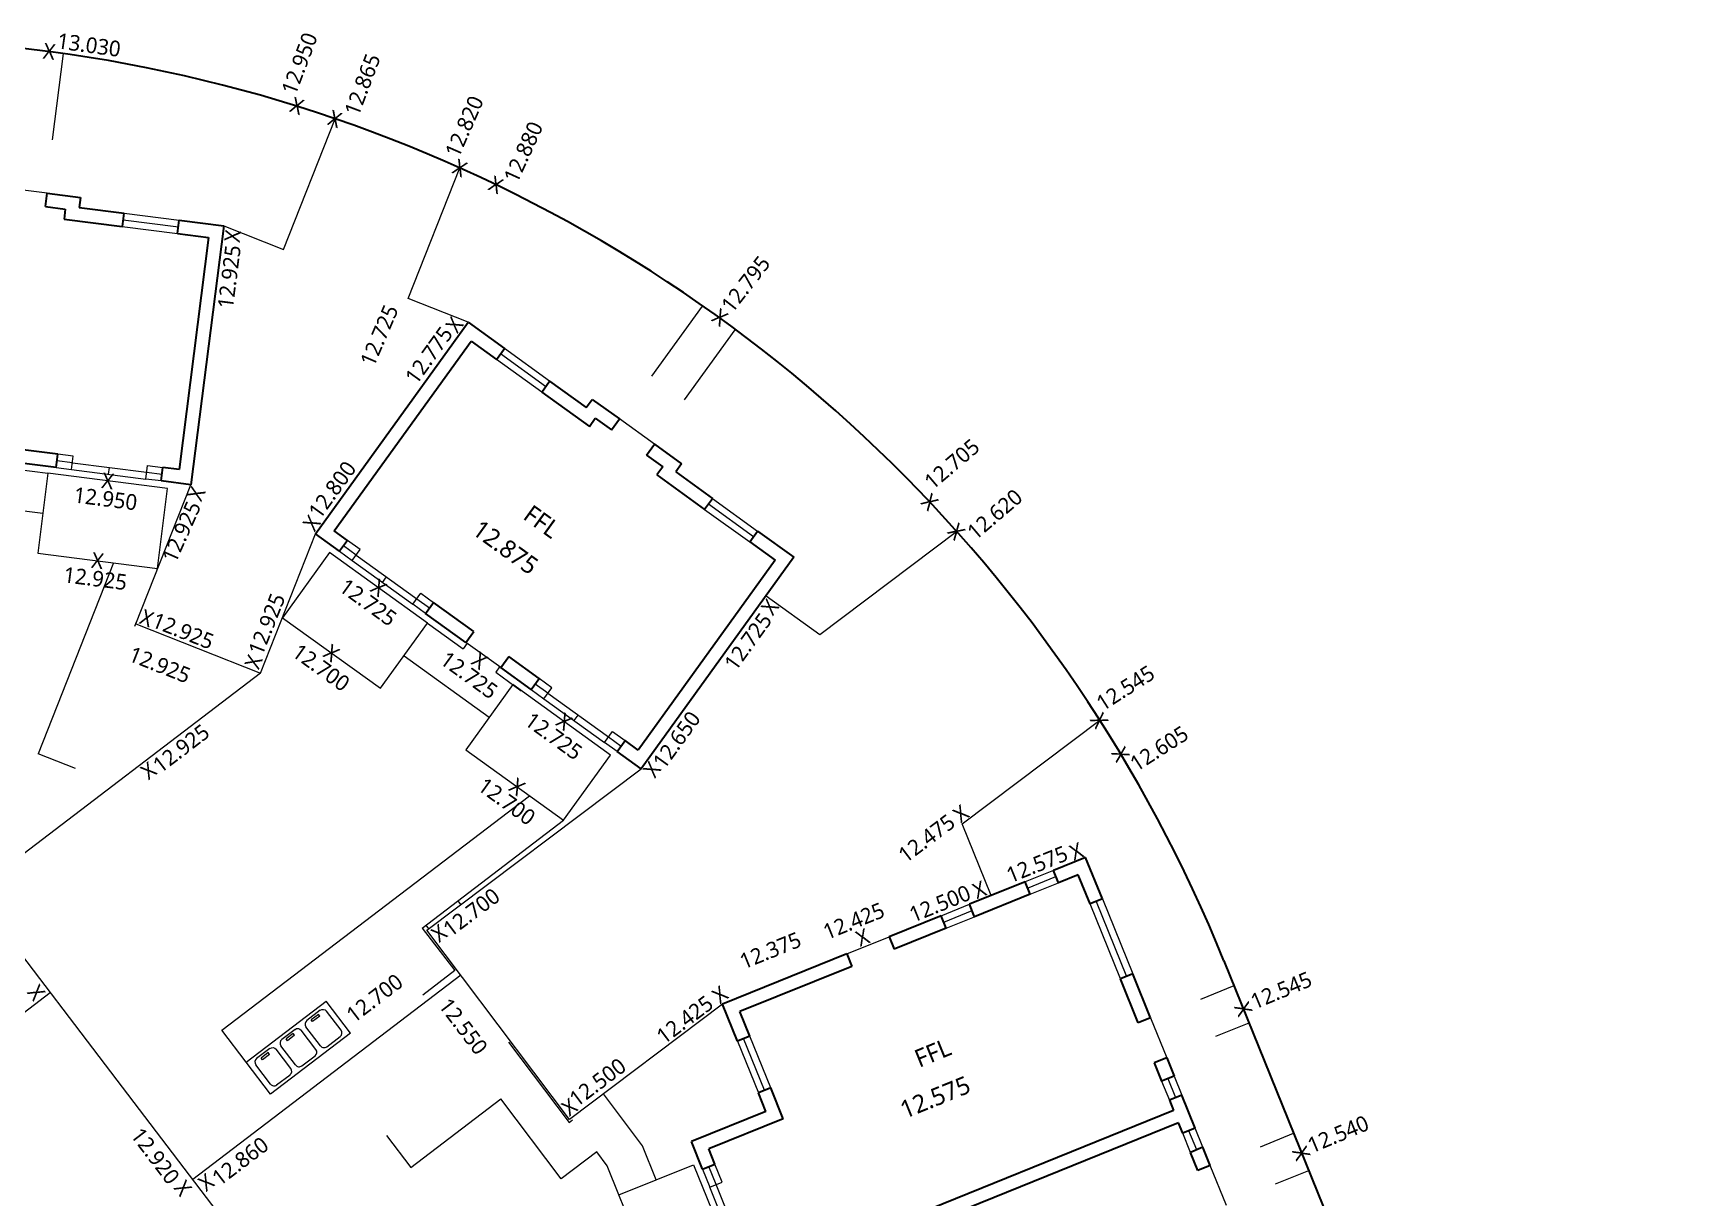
# Model space of a CAD drawing. Header units: metres. Extents: x 509194 to 509267, y 319500 to 319710.
# Drawn here: x 509229.08 to 509266.3, y 319682.38 to 319708.44 of the extents above; entities that cross this region are included whole.
import ezdxf
from ezdxf.enums import TextEntityAlignment as Align

# ---------------------------------------------------------------- set-up
doc = ezdxf.new("R2010")
doc.units = ezdxf.units.M
for name, color, linetype, lineweight in [('2_E-Bins', 30, 'Continuous', 0), ('2_E-Drive', 6, 'Continuous', 0), ('2_E-Paths', 4, 'Continuous', 0), ('2_E-Patio', 4, 'Continuous', 0), ('2_F-Fence', 3, 'Continuous', 0), ('2_H-Doors', 7, 'Continuous', 0), ('2_H-House', 1, 'Continuous', 30), ('2_H-Windows', 7, 'Continuous', 0), ('5_E-Finished Floor Levels', 7, 'Continuous', 0), ('5_E-Spot Levels', 7, 'Continuous', 0), ('5_R-Footpath', 254, 'Continuous', 30)]:
    doc.layers.add(name, color=color, linetype=linetype, lineweight=lineweight)
doc.styles.add('Style-Trebuchet MS', font='trebuc.ttf')

# ---------------------------------------------------------------- blocks, each defined once
blk = doc.blocks.new('*U123')
at = {"layer": '2_E-Bins'}
for p, q in [((-0.054, 0.411), (-0.364, 0.2)), ((0.39, -0.061), (0.085, 0.385)), ((-0.085, -0.385), (-0.39, 0.061)), ((-0.098, 0.321), (-0.263, 0.208)), ((-0.235, 0.166), (-0.263, 0.208)), ((-0.07, 0.279), (-0.235, 0.166)), ((-0.07, 0.279), (-0.098, 0.321)), ((0.054, -0.411), (0.364, -0.2))]:
    blk.add_line(p, q, dxfattribs=at)
at = {"layer": '2_E-Bins', "extrusion": (0, 0, -1)}
blk.add_arc((-0.002, 0.329), 0.1, 55.6576, 145.6576, dxfattribs=at)
at = {"layer": '2_E-Bins'}
for centre, start, end in [((-0.307, 0.117), 124.3424, 214.3424), ((0.307, -0.117), 304.3424, 34.3424), ((-0.002, -0.329), 214.3424, 304.3424)]:
    blk.add_arc(centre, 0.1, start, end, dxfattribs=at)
blk = doc.blocks.new('*U124')
at = {"layer": '2_E-Bins'}
for p, q in [((-0.054, 0.411), (-0.364, 0.2)), ((0.39, -0.061), (0.085, 0.385)), ((-0.085, -0.385), (-0.39, 0.061)), ((-0.098, 0.321), (-0.263, 0.208)), ((-0.235, 0.166), (-0.263, 0.208)), ((-0.07, 0.279), (-0.235, 0.166)), ((-0.07, 0.279), (-0.098, 0.321)), ((0.054, -0.411), (0.364, -0.2))]:
    blk.add_line(p, q, dxfattribs=at)
at = {"layer": '2_E-Bins', "extrusion": (0, 0, -1)}
blk.add_arc((-0.002, 0.329), 0.1, 55.6576, 145.6576, dxfattribs=at)
at = {"layer": '2_E-Bins'}
for centre, start, end in [((-0.307, 0.117), 124.3424, 214.3424), ((0.307, -0.117), 304.3424, 34.3424), ((-0.002, -0.329), 214.3424, 304.3424)]:
    blk.add_arc(centre, 0.1, start, end, dxfattribs=at)
blk = doc.blocks.new('*U125')
at = {"layer": '2_E-Bins'}
for p, q in [((-0.054, 0.411), (-0.364, 0.2)), ((0.39, -0.061), (0.085, 0.385)), ((-0.085, -0.385), (-0.39, 0.061)), ((-0.098, 0.321), (-0.263, 0.208)), ((-0.235, 0.166), (-0.263, 0.208)), ((-0.07, 0.279), (-0.235, 0.166)), ((-0.07, 0.279), (-0.098, 0.321)), ((0.054, -0.411), (0.364, -0.2))]:
    blk.add_line(p, q, dxfattribs=at)
at = {"layer": '2_E-Bins', "extrusion": (0, 0, -1)}
blk.add_arc((-0.002, 0.329), 0.1, 55.6576, 145.6576, dxfattribs=at)
at = {"layer": '2_E-Bins'}
for centre, start, end in [((-0.307, 0.117), 124.3424, 214.3424), ((0.307, -0.117), 304.3424, 34.3424), ((-0.002, -0.329), 214.3424, 304.3424)]:
    blk.add_arc(centre, 0.1, start, end, dxfattribs=at)
blk = doc.blocks.new('*U122')
at = {"layer": '2_E-Bins'}
for p, q in [((-1.183, -0.263), (0.675, 1.006)), ((1.183, 0.263), (0.675, 1.006)), ((1.183, 0.263), (-0.675, -1.006)), ((-0.675, -1.006), (-1.183, -0.263))]:
    blk.add_line(p, q, dxfattribs=at)
for name, p in [('*U125', (0.583, 0.398)), ('*U123', (0, 0)), ('*U124', (-0.583, -0.398))]:
    blk.add_blockref(name, p, dxfattribs=at)

msp = doc.modelspace()

# ---------------------------------------------------------------- linework, layer by layer
at = {"layer": '2_E-Drive', "color": 6}
for p, q in [((509234.679, 319703.598), (509235.834, 319706.522)), ((509237.47, 319702.497), (509238.624, 319705.421)), ((509233.342, 319704.125), (509234.679, 319703.598)), ((509238.808, 319701.969), (509237.47, 319702.497)), ((509246.677, 319694.983), (509249.741, 319697.289)), ((509245.478, 319695.848), (509246.677, 319694.983)), ((509249.867, 319690.745), (509252.945, 319693.062)), ((509250.516, 319689.14), (509249.867, 319690.745))]:
    msp.add_line(p, q, dxfattribs=at)
at = {"layer": '2_E-Paths'}
for p, q in [((509229.51, 319706.052), (509229.756, 319707.981)), ((509242.922, 319700.759), (509244.053, 319702.327)), ((509243.652, 319700.233), (509244.783, 319701.801)), ((509228.706, 319698.679), (509229.407, 319698.589)), ((509226.726, 319698.025), (509229.293, 319697.697)), ((509230.876, 319696.587), (509229.19, 319692.314)), ((509231.854, 319696.439), (509231.857, 319696.462)), ((509231.354, 319695.17), (509231.39, 319695.263)), ((509237.901, 319695.238), (509238.697, 319694.664)), ((509237.375, 319694.508), (509239.281, 319693.133)), ((509238.785, 319694.786), (509238.697, 319694.664)), ((509239.515, 319694.259), (509239.427, 319694.138)), ((509239.427, 319694.138), (509240, 319693.724)), ((509230.027, 319691.985), (509229.19, 319692.314)), ((509233.299, 319686.128), (509240.182, 319691.374)), ((509237.782, 319688.413), (509240.945, 319690.824)), ((509238.647, 319688.94), (509238.587, 319689.02)), ((509237.782, 319688.413), (509238.509, 319687.46)), ((509237.928, 319688.399), (509237.868, 319688.479)), ((509238.509, 319687.46), (509237.793, 319686.914)), ((509255.204, 319686.825), (509255.95, 319687.128)), ((509255.542, 319685.991), (509256.287, 319686.293)), ((509233.844, 319685.414), (509233.299, 319686.128)), ((509239.716, 319685.857), (509241.067, 319684.061)), ((509237.529, 319683.055), (509239.542, 319684.592)), ((509240.89, 319682.801), (509239.542, 319684.592)), ((509242.712, 319683.54), (509241.836, 319684.702)), ((509241.067, 319684.061), (509241.147, 319684.121)), ((509236.983, 319683.77), (509237.529, 319683.055)), ((509256.54, 319683.52), (509257.283, 319683.822)), ((509241.689, 319683.402), (509240.89, 319682.801)), ((509241.922, 319683.093), (509241.689, 319683.402)), ((509243.02, 319682.779), (509242.712, 319683.54)), ((509242.185, 319682.441), (509241.922, 319683.093)), ((509256.879, 319682.686), (509257.62, 319682.987))]:
    msp.add_line(p, q, dxfattribs=at)
at = {"layer": '2_E-Patio', "flags": 128}
for points in [[(509229.179, 319696.804), (509231.857, 319696.462), (509232.085, 319698.247), (509229.407, 319698.589), (509229.179, 319696.804)], [(509234.658, 319695.357), (509236.849, 319693.778), (509237.901, 319695.238), (509235.711, 319696.817), (509234.658, 319695.357)], [(509238.755, 319692.403), (509240.945, 319690.824), (509241.998, 319692.284), (509239.808, 319693.863), (509238.755, 319692.403)]]:
    msp.add_lwpolyline(points, close=True, dxfattribs=at)
at = {"layer": '2_E-Patio', "extrusion": (0, 0, -1), "flags": 128}
msp.add_lwpolyline([(-509243.197, 319679.938), (-509242.185, 319682.441), (-509243.854, 319683.116), (-509244.866, 319680.613), (-509243.197, 319679.938)], close=True, dxfattribs=at)
at = {"layer": '2_F-Fence'}
for p, q in [((509231.372, 319695.217), (509232.602, 319698.332)), ((509234.162, 319694.115), (509235.392, 319697.232)), ((509231.372, 319695.217), (509234.162, 319694.115)), ((509234.162, 319694.115), (509227.745, 319689.222)), ((509230.957, 319685.01), (509224.849, 319693.021)), ((509237.888, 319688.369), (509242.685, 319691.974)), ((509241.077, 319684.131), (509237.888, 319688.369)), ((509232.647, 319682.793), (509238.644, 319687.365)), ((509222.303, 319681.516), (509229.46, 319686.973)), ((509244.502, 319686.709), (509241.077, 319684.131)), ((509242.858, 319669.403), (509230.957, 319685.01))]:
    msp.add_line(p, q, dxfattribs=at)
at = {"layer": '2_H-Doors'}
for p, q in [((509229.39, 319704.857), (509228.433, 319704.979)), ((509242.977, 319699.24), (509242.194, 319699.805)), ((509229.936, 319698.673), (509231.594, 319698.461)), ((509229.956, 319698.823), (509231.613, 319698.611)), ((509230.765, 319698.567), (509230.784, 319698.717)), ((509236.305, 319696.76), (509237.66, 319695.783)), ((509236.216, 319696.638), (509237.572, 319695.66)), ((509236.894, 319696.149), (509236.982, 319696.272)), ((509239.541, 319694.24), (509238.759, 319694.805)), ((509240.505, 319693.545), (509241.861, 319692.568)), ((509240.594, 319693.668), (509241.949, 319692.691)), ((509241.183, 319693.057), (509241.271, 319693.179)), ((509247.285, 319687.834), (509248.233, 319688.217)), ((509254.08, 319686.404), (509254.442, 319685.509)), ((509255.778, 319682.204), (509255.417, 319683.099)), ((509244.78, 319681.225), (509244.218, 319682.616)), ((509244.919, 319681.282), (509244.357, 319682.672))]:
    msp.add_line(p, q, dxfattribs=at)
at = {"layer": '2_H-House'}
for p, q in [((509229.352, 319704.56), (509229.39, 319704.857)), ((509229.352, 319704.557), (509229.796, 319704.5)), ((509229.39, 319704.857), (509230.134, 319704.762)), ((509230.134, 319704.762), (509230.105, 319704.539)), ((509230.105, 319704.539), (509231.11, 319704.411)), ((509229.796, 319704.5), (509229.767, 319704.277)), ((509229.767, 319704.277), (509231.071, 319704.111)), ((509231.072, 319704.113), (509231.11, 319704.411)), ((509232.309, 319703.955), (509232.347, 319704.252)), ((509232.347, 319704.252), (509233.342, 319704.125)), ((509232.309, 319703.952), (509233.003, 319703.864)), ((509233.003, 319703.864), (509232.34, 319698.671)), ((509233.342, 319704.125), (509232.601, 319698.333)), ((509235.392, 319697.232), (509238.808, 319701.969)), ((509238.808, 319701.969), (509239.621, 319701.382)), ((509235.815, 319697.3), (509238.876, 319701.546)), ((509238.876, 319701.546), (509239.444, 319701.137)), ((509239.444, 319701.137), (509239.621, 319701.382)), ((509240.456, 319700.408), (509240.633, 319700.653)), ((509240.633, 319700.653), (509241.454, 319700.061)), ((509240.456, 319700.408), (509241.523, 319699.638)), ((509241.454, 319700.061), (509241.586, 319700.243)), ((509241.586, 319700.243), (509242.194, 319699.805)), ((509241.523, 319699.638), (509241.654, 319699.821)), ((509241.654, 319699.821), (509242.017, 319699.559)), ((509242.019, 319699.561), (509242.194, 319699.805)), ((509229.627, 319699.018), (509228.796, 319699.124)), ((509229.588, 319698.717), (509229.627, 319699.018)), ((509242.8, 319698.995), (509243.163, 319698.733)), ((509242.801, 319698.997), (509242.977, 319699.24)), ((509242.977, 319699.24), (509243.585, 319698.802)), ((509229.588, 319698.717), (509228.758, 319698.824)), ((509231.942, 319698.417), (509231.98, 319698.717)), ((509232.34, 319698.671), (509231.98, 319698.717)), ((509243.163, 319698.733), (509243.031, 319698.551)), ((509243.585, 319698.802), (509243.454, 319698.619)), ((509243.454, 319698.619), (509244.275, 319698.027)), ((509232.601, 319698.333), (509231.942, 319698.417)), ((509243.031, 319698.551), (509244.098, 319697.782)), ((509244.099, 319697.784), (509244.275, 319698.027)), ((509235.932, 319696.843), (509235.392, 319697.232)), ((509236.109, 319697.088), (509235.815, 319697.3)), ((509236.107, 319697.086), (509235.932, 319696.843)), ((509245.111, 319697.054), (509245.287, 319697.297)), ((509245.287, 319697.297), (509246.1, 319696.711)), ((509246.1, 319696.711), (509242.684, 319691.974)), ((509245.11, 319697.052), (509245.678, 319696.643)), ((509245.678, 319696.643), (509242.616, 319692.396)), ((509237.856, 319695.455), (509238.032, 319695.699)), ((509238.935, 319695.05), (509238.033, 319695.701)), ((509238.759, 319694.805), (509237.856, 319695.455)), ((509238.759, 319694.805), (509238.935, 319695.05)), ((509239.541, 319694.24), (509239.718, 319694.486)), ((509240.398, 319693.996), (509239.718, 319694.486)), ((509240.221, 319693.75), (509239.541, 319694.24)), ((509240.221, 319693.75), (509240.398, 319693.996)), ((509242.145, 319692.363), (509242.322, 319692.608)), ((509242.616, 319692.396), (509242.322, 319692.608)), ((509242.684, 319691.974), (509242.145, 319692.363)), ((509252.628, 319689.994), (509251.908, 319689.703)), ((509253.004, 319689.064), (509252.628, 319689.994)), ((509252.02, 319689.425), (509251.908, 319689.703)), ((509251.273, 319689.446), (509250.03, 319688.944)), ((509251.385, 319689.168), (509251.273, 319689.446)), ((509252.463, 319689.604), (509252.02, 319689.425)), ((509252.726, 319688.952), (509252.463, 319689.604)), ((509250.143, 319688.666), (509250.03, 319688.944)), ((509251.385, 319689.168), (509250.143, 319688.666)), ((509253.004, 319689.064), (509252.726, 319688.952)), ((509249.395, 319688.687), (509248.233, 319688.217)), ((509249.508, 319688.409), (509249.395, 319688.687)), ((509248.233, 319688.217), (509248.346, 319687.937)), ((509249.508, 319688.409), (509248.346, 319687.939)), ((509247.285, 319687.834), (509244.502, 319686.709)), ((509247.285, 319687.834), (509247.397, 319687.555)), ((509247.397, 319687.555), (509244.893, 319686.543)), ((509253.683, 319687.386), (509253.405, 319687.274)), ((509253.802, 319686.291), (509253.405, 319687.274)), ((509254.08, 319686.404), (509253.683, 319687.386)), ((509244.836, 319685.884), (509244.502, 319686.709)), ((509245.114, 319685.996), (509244.893, 319686.543)), ((509254.08, 319686.404), (509253.802, 319686.291)), ((509245.114, 319685.996), (509244.836, 319685.884)), ((509254.442, 319685.509), (509254.164, 319685.397)), ((509254.164, 319685.397), (509254.329, 319684.989)), ((509254.442, 319685.509), (509254.607, 319685.101)), ((509245.582, 319684.839), (509245.304, 319684.727)), ((509245.863, 319684.144), (509245.582, 319684.839)), ((509254.607, 319685.101), (509254.329, 319684.989)), ((509245.472, 319684.31), (509245.304, 319684.727)), ((509254.779, 319684.675), (509254.501, 319684.562)), ((509254.501, 319684.562), (509254.596, 319684.329)), ((509255.079, 319683.933), (509254.779, 319684.675)), ((509245.472, 319684.31), (509243.806, 319683.636)), ((509245.863, 319684.144), (509244.196, 319683.47)), ((509254.596, 319684.329), (509245.359, 319680.594)), ((509254.707, 319684.054), (509245.47, 319680.319)), ((509254.801, 319683.821), (509254.707, 319684.054)), ((509255.079, 319683.933), (509254.801, 319683.821)), ((509244.055, 319683.019), (509243.806, 319683.636)), ((509244.333, 319683.132), (509244.196, 319683.47)), ((509255.252, 319683.507), (509254.973, 319683.394)), ((509255.138, 319682.986), (509254.974, 319683.394)), ((509255.417, 319683.099), (509255.252, 319683.507)), ((509244.055, 319683.019), (509244.333, 319683.132)), ((509255.417, 319683.099), (509255.138, 319682.986))]:
    msp.add_line(p, q, dxfattribs=at)
at = {"layer": '2_H-Windows'}
for p, q in [((509231.091, 319704.262), (509232.328, 319704.104)), ((509231.11, 319704.411), (509232.347, 319704.252)), ((509231.071, 319704.111), (509232.309, 319703.952)), ((509240.544, 319700.53), (509239.532, 319701.26)), ((509240.633, 319700.653), (509239.621, 319701.382)), ((509240.456, 319700.408), (509239.444, 319701.137)), ((509229.975, 319698.973), (509229.627, 319699.018)), ((509229.936, 319698.673), (509229.975, 319698.973)), ((509229.588, 319698.717), (509229.936, 319698.673)), ((509229.956, 319698.823), (509229.608, 319698.868)), ((509231.594, 319698.461), (509231.632, 319698.761)), ((509231.613, 319698.611), (509231.961, 319698.567)), ((509231.632, 319698.761), (509231.98, 319698.717)), ((509231.942, 319698.417), (509231.594, 319698.461)), ((509244.187, 319697.905), (509245.199, 319697.176)), ((509244.275, 319698.027), (509245.287, 319697.297)), ((509244.098, 319697.782), (509245.11, 319697.052)), ((509236.393, 319696.883), (509236.109, 319697.088)), ((509235.932, 319696.843), (509236.216, 319696.638)), ((509236.305, 319696.76), (509236.02, 319696.965)), ((509236.216, 319696.638), (509236.393, 319696.883)), ((509237.572, 319695.66), (509237.749, 319695.906)), ((509237.856, 319695.455), (509237.572, 319695.66)), ((509237.66, 319695.783), (509237.945, 319695.578)), ((509237.749, 319695.906), (509238.033, 319695.701)), ((509240.221, 319693.75), (509240.505, 319693.545)), ((509240.594, 319693.668), (509240.309, 319693.873)), ((509240.682, 319693.791), (509240.398, 319693.996)), ((509240.505, 319693.545), (509240.682, 319693.791)), ((509241.861, 319692.568), (509242.037, 319692.813)), ((509241.949, 319692.691), (509242.234, 319692.486)), ((509242.037, 319692.813), (509242.322, 319692.608)), ((509242.145, 319692.363), (509241.861, 319692.568)), ((509251.908, 319689.703), (509251.273, 319689.446)), ((509251.329, 319689.307), (509251.964, 319689.564)), ((509251.385, 319689.168), (509252.02, 319689.425)), ((509249.395, 319688.687), (509250.03, 319688.944)), ((509253.405, 319687.274), (509252.726, 319688.952)), ((509252.865, 319689.008), (509253.544, 319687.33)), ((509253.004, 319689.064), (509253.683, 319687.386)), ((509249.451, 319688.548), (509250.086, 319688.805)), ((509249.508, 319688.409), (509250.143, 319688.666)), ((509245.443, 319684.783), (509244.975, 319685.94)), ((509245.582, 319684.839), (509245.114, 319685.996)), ((509244.836, 319685.884), (509245.304, 319684.727)), ((509254.329, 319684.989), (509254.501, 319684.562)), ((509254.468, 319685.045), (509254.64, 319684.618)), ((509254.607, 319685.101), (509254.779, 319684.675)), ((509254.973, 319683.394), (509254.801, 319683.821)), ((509255.113, 319683.45), (509254.94, 319683.877)), ((509255.252, 319683.507), (509255.079, 319683.933)), ((509244.055, 319683.019), (509244.218, 319682.616)), ((509244.357, 319682.672), (509244.194, 319683.076)), ((509244.496, 319682.729), (509244.333, 319683.132)), ((509244.218, 319682.616), (509244.496, 319682.729))]:
    msp.add_line(p, q, dxfattribs=at)
at = {"layer": '5_R-Footpath'}
msp.add_line((509255.723, 319687.677), (509266.303, 319661.511), dxfattribs=at)
msp.add_arc((509225.129, 319675.307), 33, 22.0154, 118.5874, dxfattribs=at)

# ---------------------------------------------------------------- block references
at = {"layer": '2_E-Bins', "rotation": 2.942520695366225}
msp.add_blockref('*U122', (509235.012, 319685.738), dxfattribs=at)

# ---------------------------------------------------------------- texts
at = {"layer": '5_E-Finished Floor Levels', "linetype": 'Continuous', "style": 'Style-Trebuchet MS'}
for s, rotation, p in [('FFL', 324.2074, (509240.013, 319697.585)), ('12.875', 324.2074, (509238.869, 319697.25)), ('FFL', 22.1033, (509248.904, 319685.285)), ('12.575', 22.1033, (509248.58, 319684.138))]:
    msp.add_text(s, height=0.4, rotation=rotation, dxfattribs=at).set_placement(p)
at = {"layer": '5_E-Spot Levels', "style": 'Style-Trebuchet MS'}
for s, rotation, p in [('13.030', 352.0832, (509230.325, 319708.175)), ('13.030', 352.0832, (509230.325, 319708.175)), ('12.950', 69.3274, (509235.035, 319707.759)), ('12.950', 69.3274, (509235.035, 319707.759)), ('X', 353.0663, (509229.437, 319708.029)), ('X', 353.0663, (509229.437, 319708.029)), ('12.865', 69.3274, (509236.443, 319707.287)), ('12.865', 69.3274, (509236.443, 319707.287)), ('X', 340.5662, (509234.979, 319706.81)), ('X', 340.5662, (509234.979, 319706.81)), ('12.820', 66.3808, (509238.723, 319706.351)), ('12.820', 66.3808, (509238.723, 319706.351)), ('X', 340.3574, (509235.828, 319706.518)), ('X', 340.3574, (509235.828, 319706.518)), ('12.880', 65.4988, (509240.044, 319705.779)), ('12.880', 65.4988, (509240.044, 319705.779)), ('X', 335.3102, (509238.624, 319705.42)), ('X', 335.3102, (509238.624, 319705.42)), ('X', 335.3102, (509239.431, 319705.045)), ('X', 335.3102, (509239.431, 319705.045)), ('X', 82.7194, (509233.54, 319703.896)), ('X', 82.7194, (509233.54, 319703.896)), ('12.925', 82.7194, (509233.463, 319702.985)), ('12.925', 82.7194, (509233.463, 319702.985)), ('12.795', 52.1294, (509245.019, 319702.824)), ('12.795', 52.1294, (509245.019, 319702.824)), ('12.725', 66.8169, (509236.819, 319701.675)), ('12.725', 66.8169, (509236.819, 319701.675)), ('X', 324.3454, (509244.445, 319702.078)), ('X', 324.3454, (509244.445, 319702.078)), ('X', 54.2083, (509238.502, 319701.912)), ('X', 54.2083, (509238.502, 319701.912)), ('12.775', 54.2083, (509237.93, 319701.232)), ('12.775', 54.2083, (509237.93, 319701.232)), ('12.705', 40.4054, (509249.633, 319698.797)), ('12.705', 40.4054, (509249.633, 319698.797)), ('X', 352.7194, (509230.746, 319698.418)), ('X', 352.7194, (509230.746, 319698.418)), ('12.800', 54.2083, (509235.769, 319698.221)), ('12.800', 54.2083, (509235.769, 319698.221)), ('12.950', 352.7194, (509230.695, 319698.022)), ('12.950', 352.7194, (509230.695, 319698.022)), ('X', 65.9964, (509232.73, 319698.132)), ('X', 65.9964, (509232.73, 319698.132)), ('12.620', 40.4054, (509250.592, 319697.671)), ('12.620', 40.4054, (509250.592, 319697.671)), ('12.925', 65.9964, (509232.394, 319697.281)), ('12.925', 65.9964, (509232.394, 319697.281)), ('X', 314.6528, (509249.138, 319697.948)), ('X', 314.6528, (509249.138, 319697.948)), ('X', 54.2083, (509235.309, 319697.474)), ('X', 54.2083, (509235.309, 319697.474)), ('X', 312.9592, (509249.736, 319697.287)), ('X', 312.9592, (509249.736, 319697.287)), ('X', 352.7194, (509230.518, 319696.633)), ('X', 352.7194, (509230.518, 319696.633)), ('12.925', 352.7194, (509230.467, 319696.236)), ('12.925', 352.7194, (509230.467, 319696.236)), ('12.725', 324.2083, (509236.572, 319695.703)), ('12.725', 324.2083, (509236.572, 319695.703)), ('X', 324.2083, (509236.806, 319696.027)), ('X', 324.2083, (509236.806, 319696.027)), ('12.925', 68.4019, (509234.303, 319695.215)), ('12.925', 68.4019, (509234.303, 319695.215)), ('X', 54.2082, (509245.563, 319695.595)), ('X', 54.2082, (509245.563, 319695.595)), ('X', 338.4641, (509231.619, 319695.349)), ('X', 338.4641, (509231.619, 319695.349)), ('12.925', 338.4641, (509232.432, 319695.063)), ('12.925', 338.4641, (509232.432, 319695.063)), ('12.725', 54.2082, (509245.072, 319694.824)), ('12.725', 54.2082, (509245.072, 319694.824)), ('12.925', 338.4641, (509231.91, 319694.305)), ('12.925', 338.4641, (509231.91, 319694.305)), ('X', 68.4019, (509234.008, 319694.37)), ('X', 68.4019, (509234.008, 319694.37)), ('12.700', 324.2083, (509235.52, 319694.243)), ('12.700', 324.2083, (509235.52, 319694.243)), ('X', 324.2083, (509235.753, 319694.567)), ('X', 324.2083, (509235.753, 319694.567)), ('12.725', 324.2083, (509238.832, 319694.074)), ('12.725', 324.2083, (509238.832, 319694.074)), ('X', 324.2083, (509239.066, 319694.398)), ('X', 324.2083, (509239.066, 319694.398)), ('12.545', 32.6581, (509253.517, 319693.786)), ('12.545', 32.6581, (509253.517, 319693.786)), ('12.925', 37.3249, (509232.385, 319692.433)), ('12.925', 37.3249, (509232.385, 319692.433)), ('12.725', 324.2083, (509240.725, 319692.709)), ('12.725', 324.2083, (509240.725, 319692.709)), ('X', 324.2083, (509240.959, 319693.033)), ('X', 324.2083, (509240.959, 319693.033)), ('12.650', 54.2082, (509243.474, 319692.624)), ('12.650', 54.2082, (509243.474, 319692.624)), ('X', 303.0186, (509252.933, 319693.058)), ('X', 303.0186, (509252.933, 319693.058)), ('12.605', 32.6581, (509254.271, 319692.432)), ('12.605', 32.6581, (509254.271, 319692.432)), ('X', 298.9523, (509253.411, 319692.3)), ('X', 298.9523, (509253.411, 319692.3)), ('X', 37.3249, (509231.658, 319691.934)), ('X', 37.3249, (509231.658, 319691.934)), ('X', 54.2082, (509242.925, 319691.96)), ('X', 54.2082, (509242.925, 319691.96)), ('12.700', 324.2083, (509239.673, 319691.248)), ('12.700', 324.2083, (509239.673, 319691.248)), ('X', 324.2083, (509239.906, 319691.573)), ('X', 324.2083, (509239.906, 319691.573)), ('X', 36.9637, (509249.836, 319690.974)), ('X', 36.9637, (509249.836, 319690.974)), ('12.475', 36.9637, (509249.067, 319690.421)), ('12.475', 36.9637, (509249.067, 319690.421)), ('12.575', 21.9747, (509251.539, 319689.842)), ('12.575', 21.9747, (509251.539, 319689.842)), ('X', 21.9747, (509252.422, 319690.13)), ('X', 21.9747, (509252.422, 319690.13)), ('12.700', 36.9288, (509238.882, 319688.767)), ('12.700', 36.9288, (509238.882, 319688.767)), ('12.500', 22.0154, (509249.365, 319688.96)), ('12.500', 22.0154, (509249.365, 319688.96)), ('X', 22.0154, (509250.25, 319689.271)), ('X', 22.0154, (509250.25, 319689.271)), ('12.425', 22.0154, (509247.437, 319688.573)), ('12.425', 22.0154, (509247.437, 319688.573)), ('X', 36.9288, (509238.16, 319688.297)), ('X', 36.9288, (509238.16, 319688.297)), ('12.375', 22.0154, (509245.572, 319687.913)), ('12.375', 22.0154, (509245.572, 319687.913)), ('X', 22.0154, (509247.637, 319688.206)), ('X', 22.0154, (509247.637, 319688.206)), ('12.545', 22.6246, (509257.002, 319687.021)), ('12.545', 22.6246, (509257.002, 319687.021)), ('X', 307.325, (509229.147, 319686.97)), ('X', 307.325, (509229.147, 319686.97)), ('12.700', 37.3249, (509236.714, 319686.846)), ('12.700', 37.3249, (509236.714, 319686.846)), ('X', 36.9637, (509244.447, 319686.922)), ('X', 36.9637, (509244.447, 319686.922)), ('12.550', 307.3249, (509238.702, 319686.215)), ('12.550', 307.3249, (509238.702, 319686.215)), ('12.425', 36.9637, (509243.656, 319686.365)), ('12.425', 36.9637, (509243.656, 319686.365)), ('X', 293.3391, (509256.159, 319686.601)), ('X', 293.3391, (509256.159, 319686.601)), ('12.500', 36.9637, (509241.706, 319684.963)), ('12.500', 36.9637, (509241.706, 319684.963)), ('X', 36.9637, (509241.077, 319684.407)), ('X', 36.9637, (509241.077, 319684.407)), ('12.540', 22.6246, (509258.277, 319683.802)), ('12.540', 22.6246, (509258.277, 319683.802)), ('12.920', 307.325, (509231.809, 319683.315)), ('12.920', 307.325, (509231.809, 319683.315)), ('12.860', 37.3249, (509233.709, 319683.197)), ('12.860', 37.3249, (509233.709, 319683.197)), ('X', 293.3391, (509257.454, 319683.374)), ('X', 293.3391, (509257.454, 319683.374)), ('X', 37.3249, (509232.947, 319682.723)), ('X', 37.3249, (509232.947, 319682.723)), ('X', 307.325, (509232.428, 319682.593)), ('X', 307.325, (509232.428, 319682.593))]:
    msp.add_text(s, height=0.35, rotation=rotation, dxfattribs=at).set_placement(p, align=Align.MIDDLE_CENTER)

doc.saveas('drawing.dxf')
